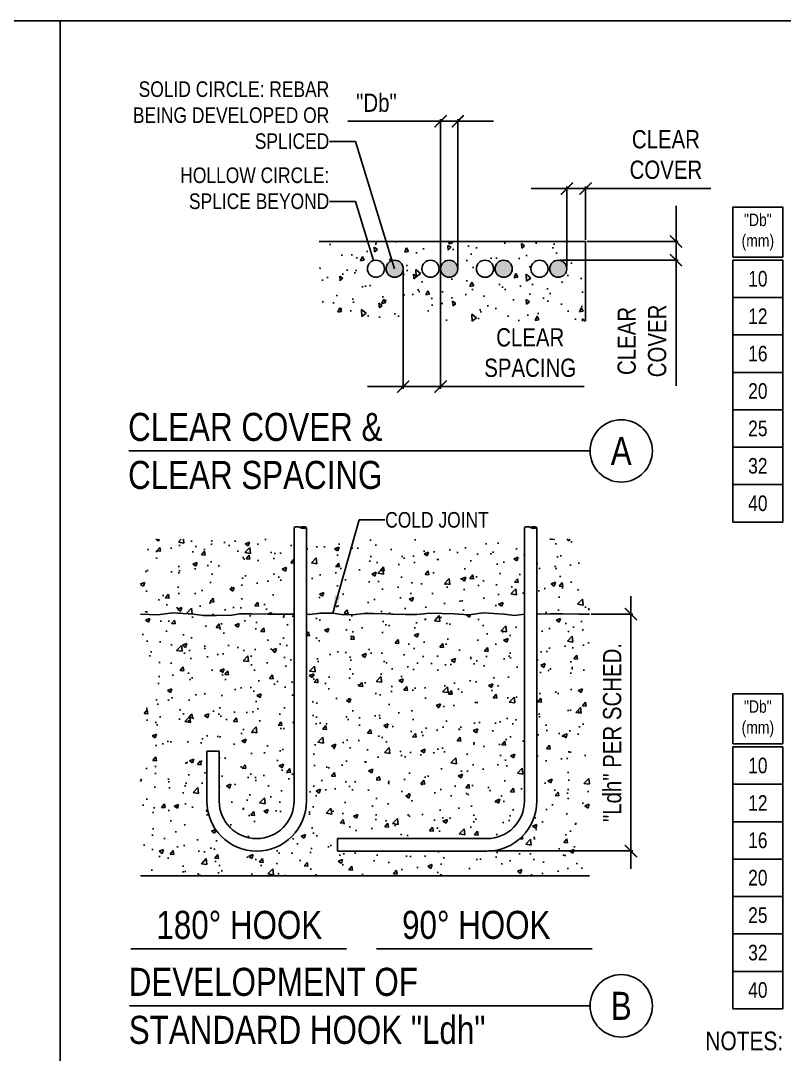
# Model space of a CAD drawing. Header units: millimetres. Extents: x 1990 to 90214, y -16050 to 57150.
# Drawn here: x 37268 to 49464, y 40651 to 57150 of the extents above; entities that cross this region are included whole.
import ezdxf
from ezdxf.enums import TextEntityAlignment as Align

# ---------------------------------------------------------------- set-up
doc = ezdxf.new("R2010")
doc.units = ezdxf.units.MM
doc.layers.add('NPLT-JLA', color=193, linetype='Continuous', plot=False)
for name, color, linetype in [('S-G-DIMS', 1, 'Continuous'), ('S-G-HATCH', 1, 'Continuous'), ('S-G-LEDR', 2, 'Continuous'), ('S-G-MDM2', 4, 'Continuous'), ('S-G-MEDM', 3, 'Continuous'), ('S-G-STTL', 4, 'Continuous'), ('S-G-TEXT', 3, 'Continuous'), ('S-G-THIN', 1, 'Continuous'), ('S-LOCI-DIM-IN-100', 1, 'Continuous'), ('S-LOCI-TEXT-GA-250', 2, 'Continuous')]:
    doc.layers.add(name, color=color, linetype=linetype)
doc.styles.add('ARIAL', font='arial.ttf', dxfattribs={"width": 0.8})
doc.dimstyles.new('ARIALDIMS', dxfattribs={"dimscale": 12, "dimtxt": 20, "dimasz": 19.5, "dimexe": 2.25, "dimexo": 1.75, "dimgap": 10, "dimtad": 1, "dimzin": 3, "dimdsep": 46, "dimtxsty": 'ARIAL', "dimblk1": 'nyatick', "dimblk2": 'nyatick', "dimsah": 1, "dimcen": 2.25, "dimclrd": 1, "dimclre": 1, "dimclrt": 2, "dimadec": 0, "dimazin": 0, "dimtfac": 1, "dimtmove": 0, "dimatfit": 3, "dimfxl": 1, "dimfrac": 2, "dimtolj": 1, "dimtzin": 0, "dimarcsym": 0})

# ---------------------------------------------------------------- blocks, each defined once
blk = doc.blocks.new('nyatick')
at = {"layer": 'S-G-DIMS'}
blk.add_line((-1.005, 0), (1.005, 0), dxfattribs=at)
at = {"layer": 'S-G-DIMS', "const_width": 0.08}
blk.add_lwpolyline([(0.34, 0.34), (-0.34, -0.34)], dxfattribs=at)
blk = doc.blocks.new('*D47')
at = {"layer": 'Defpoints', "color": 0, "transparency": 16777216}
for p in [(6216, 19223), (6761, 19223), (4870, 16111)]:
    blk.add_point(p, dxfattribs=at)
at = {"layer": 'S-LOCI-DIM-IN-100', "color": 1, "lineweight": -2, "transparency": 16777216}
for p, q in [((6237, 19223), (6788, 19223)), ((6761, 16345), (6761, 18989)), ((4891, 16111), (6788, 16111))]:
    blk.add_line(p, q, dxfattribs=at)
at = {"layer": 'S-LOCI-DIM-IN-100', "color": 1, "lineweight": -2, "transparency": 16777216, "xscale": 234, "yscale": 234, "zscale": 234}
for p, rotation in [((6761, 19223), 90), ((6761, 16111), 270)]:
    blk.add_blockref('nyatick', p, dxfattribs=dict(at, rotation=rotation))
at = {"layer": 'S-LOCI-DIM-IN-100', "color": 2, "transparency": 16777216, "insert": (6516, 17667), "char_height": 240, "attachment_point": 5, "rotation": 90, "style": 'ARIAL'}
blk.add_mtext('\\A1;"Ldh" PER SCHED.', dxfattribs=at)
blk = doc.blocks.new('*D41')
at = {"layer": 'Defpoints', "color": 0, "transparency": 16777216}
for p in [(6165, 24810), (6165, 24115), (5919, 23757)]:
    blk.add_point(p, dxfattribs=at)
at = {"layer": 'S-LOCI-DIM-IN-100', "color": 1, "lineweight": -2, "transparency": 16777216}
for p, q in [((5685, 24810), (5451, 24810)), ((5919, 23778), (5919, 24837)), ((5919, 24810), (6165, 24810)), ((6165, 24136), (6165, 24837)), ((6399, 24810), (7810, 24810))]:
    blk.add_line(p, q, dxfattribs=at)
at = {"layer": 'S-LOCI-DIM-IN-100', "color": 1, "lineweight": -2, "transparency": 16777216, "xscale": 234, "yscale": 234, "zscale": 234}
blk.add_blockref('nyatick', (5919, 24810), dxfattribs=at)
at = {"layer": 'S-LOCI-DIM-IN-100', "color": 1, "lineweight": -2, "transparency": 16777216, "xscale": 234, "yscale": 234, "zscale": 234, "rotation": 180}
blk.add_blockref('nyatick', (6165, 24810), dxfattribs=at)
at = {"layer": 'S-LOCI-DIM-IN-100', "color": 2, "transparency": 16777216, "insert": (7221, 25256), "char_height": 240, "attachment_point": 5, "style": 'ARIAL'}
blk.add_mtext('\\A1;CLEAR\\PCOVER', dxfattribs=at)
blk = doc.blocks.new('*D42')
at = {"layer": 'Defpoints', "color": 0, "transparency": 16777216}
for p in [(6165, 24115), (7354, 24115), (5806, 23870)]:
    blk.add_point(p, dxfattribs=at)
at = {"layer": 'S-LOCI-DIM-IN-100', "color": 1, "lineweight": -2, "transparency": 16777216}
for p, q in [((7354, 24349), (7354, 24583)), ((6186, 24115), (7381, 24115)), ((7354, 24115), (7354, 23870)), ((5827, 23870), (7381, 23870)), ((7354, 23636), (7354, 22220))]:
    blk.add_line(p, q, dxfattribs=at)
at = {"layer": 'S-LOCI-DIM-IN-100', "color": 1, "lineweight": -2, "transparency": 16777216, "xscale": 234, "yscale": 234, "zscale": 234}
for p, rotation in [((7354, 24115), 270), ((7354, 23870), 90)]:
    blk.add_blockref('nyatick', p, dxfattribs=dict(at, rotation=rotation))
at = {"layer": 'S-LOCI-DIM-IN-100', "color": 2, "transparency": 16777216, "insert": (6907, 22809), "char_height": 240, "attachment_point": 5, "rotation": 90, "style": 'ARIAL'}
blk.add_mtext('\\A1;CLEAR\\PCOVER', dxfattribs=at)
blk = doc.blocks.new('*D43')
at = {"layer": 'Defpoints', "color": 0, "transparency": 16777216}
for p in [(3769, 23757), (4261, 23757), (4261, 22209)]:
    blk.add_point(p, dxfattribs=at)
at = {"layer": 'S-LOCI-DIM-IN-100', "color": 1, "lineweight": -2, "transparency": 16777216}
for p, q in [((3769, 23736), (3769, 22182)), ((4261, 23736), (4261, 22182)), ((3535, 22209), (3301, 22209)), ((3769, 22209), (4261, 22209)), ((4495, 22209), (6147, 22209))]:
    blk.add_line(p, q, dxfattribs=at)
at = {"layer": 'S-LOCI-DIM-IN-100', "color": 1, "lineweight": -2, "transparency": 16777216, "xscale": 234, "yscale": 234, "zscale": 234}
blk.add_blockref('nyatick', (3769, 22209), dxfattribs=at)
at = {"layer": 'S-LOCI-DIM-IN-100', "color": 1, "lineweight": -2, "transparency": 16777216, "xscale": 234, "yscale": 234, "zscale": 234, "rotation": 180}
blk.add_blockref('nyatick', (4261, 22209), dxfattribs=at)
at = {"layer": 'S-LOCI-DIM-IN-100', "color": 2, "transparency": 16777216, "insert": (5438, 22655), "char_height": 240, "attachment_point": 5, "style": 'ARIAL'}
blk.add_mtext('\\A1;CLEAR\\PSPACING', dxfattribs=at)
blk = doc.blocks.new('*D44')
at = {"layer": 'Defpoints', "color": 0, "transparency": 16777216}
for p in [(4261, 25694), (4261, 23757), (4486, 23757)]:
    blk.add_point(p, dxfattribs=at)
at = {"layer": 'S-LOCI-DIM-IN-100', "color": 1, "lineweight": -2, "transparency": 16777216}
for p, q in [((4027, 25694), (3044, 25694)), ((4261, 23778), (4261, 25721)), ((4486, 25694), (4261, 25694)), ((4486, 23778), (4486, 25721)), ((4720, 25694), (4954, 25694))]:
    blk.add_line(p, q, dxfattribs=at)
at = {"layer": 'S-LOCI-DIM-IN-100', "color": 1, "lineweight": -2, "transparency": 16777216, "xscale": 234, "yscale": 234, "zscale": 234}
blk.add_blockref('nyatick', (4261, 25694), dxfattribs=at)
at = {"layer": 'S-LOCI-DIM-IN-100', "color": 1, "lineweight": -2, "transparency": 16777216, "xscale": 234, "yscale": 234, "zscale": 234, "rotation": 180}
blk.add_blockref('nyatick', (4486, 25694), dxfattribs=at)
at = {"layer": 'S-LOCI-DIM-IN-100', "color": 2, "transparency": 16777216, "insert": (3418, 25936), "char_height": 240, "attachment_point": 5, "style": 'ARIAL'}
blk.add_mtext('\\A1;"Db"', dxfattribs=at)
blk = doc.blocks.new('A$C92fcb0a1')
at = {"layer": 'S-G-DIMS'}
h = blk.add_hatch(dxfattribs=at)
h.set_pattern_fill('AR-CONC', color=256, scale=81.896552)
h.set_pattern_definition([(50, (-41439.66, -229852.56), (587.4114, -51.3918), [61.4224, -675.6466]), (355, (-41439.66, -229852.56), (-113.6326, 616.0194), [49.138, -540.5172]), (100.45144, (-41390.7, -229856.85), (473.7788, 564.6276), [52.201, -574.2112]), (46.1842, (-41439.66, -229688.8), (874.0338, -135.5546), [92.1336, -1013.4698]), (96.63564, (-41366.8, -229700.1), (765.456, 797.7695), [78.3016, -861.3173]), (351.18416, (-41439.7, -229688.8), (765.456, 797.7695), [73.707, -810.776]), (21, (-41357.76, -229729.7), (488.8463, -329.731), [61.4224, -675.6466]), (326, (-41357.76, -229729.7), (199.2669, 593.8729), [49.138, -540.5172]), (71.45144, (-41317, -229757.2), (688.1132, 264.1419), [52.201, -574.2112]), (37.5, (-41439.66, -229852.56), (9.9585, 272.62859), [0, -533.9655, 0, -548.7069, 0, -542.56466]), (7.5, (-41439.66, -229852.56), (215.44488, 323.0096), [0, -312.84483, 0, -521.68103, 0, -206.7888]), (327.5, (-41622.28, -229852.56), (437.18217, -18.47166), [0, -204.7414, 0, -638.7931, 0, -847.6293]), (317.5, (-41704.2, -229852.56), (477.60936, 81.9825), [0, -266.1638, 0, -424.22414, 0, -601.93966])])
h.paths.add_polyline_path([(2335.022, 20205.442), (319.777, 20205.442), (319.777, 19222.684), (546.178, 19212.836), (736.947, 19238.651), (1013.168, 19222.765), (1146.309, 19204.892), (1313.233, 19202.906), (1515.929, 19208.864), (1621.249, 19226.737), (1782.211, 19226.737), (1992.855, 19222.765), (2131.599, 19222.684), (2335.022, 19222.684)])
h.paths.add_polyline_path([(5361.214, 20205.442), (2498.815, 20205.442), (2498.815, 19222.684), (2539.506, 19218.792), (2682.585, 19234.678), (2843.547, 19232.692), (2960.791, 19214.82), (3103.87, 19212.834), (3254.896, 19230.707), (3380.088, 19230.707), (3537.077, 19224.749), (3622.528, 19222.763), (3797.4, 19216.806), (3946.438, 19218.792), (4033.877, 19224.749), (4119.326, 19234.678), (4440.136, 19226.737), (4630.907, 19212.836), (4821.677, 19238.651), (5097.897, 19222.765), (5231.039, 19204.892), (5361.214, 19222.684)])
h.paths.add_polyline_path([(6216.328, 20205.442), (5525.007, 20205.442), (5525.007, 19222.684), (5705.979, 19226.737), (5866.94, 19226.737), (6077.584, 19222.765), (6216.328, 19222.684)])
h = blk.add_hatch(dxfattribs=at)
h.set_pattern_fill('AR-CONC', color=256, scale=81.896552)
h.set_pattern_definition([(50, (-74671.14, -218790.97), (587.4114, -51.3918), [61.4224, -675.6466]), (355, (-74671.14, -218791), (-113.6326, 616.0194), [49.138, -540.5172]), (100.45144, (-74622.2, -218795.25), (473.7788, 564.6276), [52.201, -574.2112]), (46.1842, (-74671.14, -218627.2), (874.0338, -135.5546), [92.1336, -1013.4698]), (96.63564, (-74598.3, -218638.5), (765.456, 797.7695), [78.3016, -861.3173]), (351.18416, (-74671.1, -218627.2), (765.456, 797.7695), [73.707, -810.776]), (21, (-74589.25, -218668.13), (488.8463, -329.731), [61.4224, -675.6466]), (326, (-74589.25, -218668.1), (199.2669, 593.8729), [49.138, -540.5172]), (71.45144, (-74548.5, -218695.6), (688.1132, 264.1419), [52.201, -574.2112]), (37.5, (-74671.14, -218790.97), (9.9585, 272.62859), [0, -533.9655, 0, -548.7069, 0, -542.56466]), (7.5, (-74671.14, -218790.97), (215.44488, 323.0096), [0, -312.84483, 0, -521.68103, 0, -206.7888]), (327.5, (-74853.77, -218790.97), (437.18217, -18.47166), [0, -204.7414, 0, -638.7931, 0, -847.6293]), (317.5, (-74935.67, -218790.97), (477.60936, 81.9825), [0, -266.1638, 0, -424.22414, 0, -601.93966])])
h.paths.add_polyline_path([(2335.022, 19230.155), (2293.093, 19230.707), (2131.599, 19222.684), (1992.855, 19222.765), (1782.211, 19226.737), (1621.249, 19226.737), (1515.929, 19208.864), (1313.233, 19202.906), (1146.309, 19204.892), (1013.168, 19222.765), (736.947, 19238.651), (546.178, 19212.836), (319.777, 19222.684), (319.777, 15783.028), (6216.328, 15783.028), (6216.328, 19222.684), (6077.584, 19222.765), (5866.94, 19226.737), (5705.979, 19226.737), (5600.658, 19208.864), (5525.007, 19206.64), (5525.007, 16765.787, -0.414213562), (4869.835, 16110.615), (2904.317, 16110.615), (2904.317, 16274.408), (4869.835, 16274.408, 0.414213562), (5361.214, 16765.787), (5361.214, 19203.344), (5231.039, 19204.892), (5097.897, 19222.765), (4821.677, 19238.651), (4630.907, 19212.836), (4440.136, 19226.737), (4119.326, 19234.678), (4033.877, 19224.749), (3946.438, 19218.792), (3797.4, 19216.806), (3622.528, 19222.763), (3537.077, 19224.749), (3380.088, 19230.707), (3254.896, 19230.707), (3103.87, 19212.834), (2960.791, 19214.82), (2843.547, 19232.692), (2682.585, 19234.678), (2539.506, 19218.792), (2498.815, 19223.027), (2498.815, 16765.787, -1), (1188.47, 16765.787), (1188.47, 17420.959), (1352.263, 17420.959), (1352.263, 16765.787, 1), (2335.022, 16765.787)])
at = {"layer": 'S-G-HATCH'}
h = blk.add_hatch(dxfattribs=at)
h.set_pattern_fill('NYACONC', color=256, scale=81.896552, angle=45, pattern_type=2)
h.set_pattern_definition([(95, (-75353.57, -215178.8), (451.7021, 379.023), [61.4224, -675.6466]), (40, (-75353.57, -215178.8), (-515.9419, 355.2412), [49.138, -540.5172]), (145.4514, (-75315.9, -215147.2), (-64.2392, 734.2642), [52.201, -574.2112]), (91.1842, (-75469.4, -215063), (713.8865, 522.1837), [92.1336, -1013.4698]), (141.6356, (-75409.9, -215019.45), (-22.8483, 1105.3673), [78.3015, -861.3167]), (36.1842, (-75469.4, -215063), (-22.8492, 1105.3673), [73.707, -810.776]), (66, (-75382.5, -215034), (578.8215, 112.5115), [61.4224, -675.6466]), (11, (-75382.5, -215034), (-279.0286, 560.8345), [49.138, -540.5172]), (116.4514, (-75334.3, -215024.64), (299.7935, 673.3458), [52.201, -574.2112]), (82.5, (-75353.57, -215178.79), (-185.7358, 199.81925), [0, -533.9655, 0, -548.7069, 0, -542.56466]), (52.5, (-75353.57, -215178.8), (-76.05974, 380.7448), [0, -312.84483, 0, -521.68103, 0, -206.7888]), (12.5, (-75482.7, -215307.93), (322.19591, 296.07304), [0, -204.7414, 0, -638.7931, 0, -847.6293]), (2.5, (-75540.6, -215365.84), (279.7504, 395.6912), [0, -266.1638, 0, -424.22414, 0, -601.93966])])
h.paths.add_polyline_path([(6164.668, 24115.434), (2666.618, 24115.434), (2653.445, 23959.8), (2655.402, 23893.361), (2659.312, 23844.509), (2671.044, 23809.336), (2673, 23772.208), (2674.954, 23729.219), (2673, 23680.366), (2661.266, 23600.249), (2657.356, 23490.821), (2678.867, 23426.337), (2676.91, 23402.888), (2663.223, 23367.714), (2666.618, 23250.835), (2659.285, 23133.545), (2666.618, 23070.769), (2789.873, 23053.485), (2962.406, 23061.317), (3017.339, 23069.159), (3070.311, 23059.356), (3123.284, 23057.396), (3182.141, 23067.198), (3264.54, 23071.119), (3313.588, 23071.119), (3417.572, 23071.119), (3615.725, 23059.356), (3747.172, 23057.396), (3913.937, 23055.435), (4031.652, 23059.356), (4086.587, 23073.08), (4182.72, 23075.041), (4361.254, 23077.001), (4533.904, 23057.396), (4592.761, 23055.435), (4661.43, 23055.435), (5054.576, 23077.001), (5209.568, 23055.435), (5270.388, 23053.474), (5392.027, 23065.237), (5501.893, 23073.08), (5601.952, 23073.08), (5729.478, 23073.08), (5874.659, 23067.198), (5976.679, 23059.356), (6164.668, 23070.769)])
h.paths.add_polyline_path([(5448.073, 23757.136, -1), (5673.288, 23757.136, -1)], flags=16)
h.paths.add_polyline_path([(5693.763, 23757.136, -1), (5918.978, 23757.136, -1)], flags=16)
h.paths.add_polyline_path([(4977.168, 23757.136, -1), (5202.383, 23757.136, -1)], flags=16)
h.paths.add_polyline_path([(4731.478, 23757.136, -1), (4956.694, 23757.136, -1)], flags=16)
h.paths.add_polyline_path([(4260.573, 23757.136, -1), (4485.788, 23757.136, -1)], flags=16)
h.paths.add_polyline_path([(4014.883, 23757.136, -1), (4240.099, 23757.136, -1)], flags=16)
h.paths.add_polyline_path([(3543.978, 23757.136, -1), (3769.194, 23757.136, -1)], flags=16)
h.paths.add_polyline_path([(3298.288, 23757.136, -1), (3523.504, 23757.136, -1)], flags=16)
at = {"layer": 'S-G-THIN'}
h = blk.add_hatch(color=256, dxfattribs=at)
h.dxf.hatch_style = 1
edge = h.paths.add_edge_path()
edge.add_arc((3656.586, 23757.136), 112.608, 0, 360)
h = blk.add_hatch(color=256, dxfattribs=at)
h.dxf.hatch_style = 1
edge = h.paths.add_edge_path()
edge.add_arc((4373.181, 23757.136), 112.608, 0, 360)
h = blk.add_hatch(color=256, dxfattribs=at)
h.dxf.hatch_style = 1
edge = h.paths.add_edge_path()
edge.add_arc((5089.775, 23757.136), 112.608, 0, 360)
h = blk.add_hatch(color=256, dxfattribs=at)
h.dxf.hatch_style = 1
edge = h.paths.add_edge_path()
edge.add_arc((5806.37, 23757.136), 112.608, 0, 360)
at = {"layer": 'S-G-MDM2'}
for p, q in [((6164.668, 24115.434), (2666.618, 24115.434)), ((6164.668, 24115.434), (6164.668, 23070.769)), ((6216.328, 15783.028), (319.777, 15783.028))]:
    blk.add_line(p, q, dxfattribs=at)
for points in [[(319.777, 19222.684), (546.178, 19212.836), (736.947, 19238.651), (1013.168, 19222.765), (1146.309, 19204.892), (1313.233, 19202.906), (1515.929, 19208.864), (1621.249, 19226.737), (1782.211, 19226.737), (1992.855, 19222.765), (2131.599, 19222.684)], [(2131.599, 19222.684), (2335.022, 19222.684)], [(2498.815, 19222.684), (2539.506, 19218.792), (2682.585, 19234.678), (2843.547, 19232.692), (2960.791, 19214.82), (3103.87, 19212.834), (3254.896, 19230.707), (3380.088, 19230.707), (3537.077, 19224.749), (3622.528, 19222.763), (3797.4, 19216.806), (3946.438, 19218.792), (4033.877, 19224.749), (4119.326, 19234.678), (4440.136, 19226.737), (4630.907, 19212.836), (4821.677, 19238.651), (5097.897, 19222.765), (5231.039, 19204.892), (5361.214, 19222.684)], [(5525.007, 19222.684), (5705.979, 19226.737), (5866.94, 19226.737), (6077.584, 19222.765), (6216.328, 19222.684)]]:
    blk.add_lwpolyline(points, dxfattribs=at)
at = {"layer": 'S-G-MEDM'}
for p, q in [((2335.022, 20357.762), (2335.022, 16765.787)), ((2498.815, 20357.762), (2498.815, 16765.787)), ((5361.214, 20357.762), (5361.214, 16765.787)), ((5525.007, 20357.762), (5525.007, 16765.787)), ((1188.47, 17420.959), (1188.47, 16765.787)), ((1352.263, 17420.959), (1188.47, 17420.959)), ((1352.263, 17420.959), (1352.263, 16765.787)), ((4869.835, 16274.408), (2904.317, 16274.408)), ((2904.317, 16274.408), (2904.317, 16110.615)), ((4869.835, 16110.615), (2904.317, 16110.615))]:
    blk.add_line(p, q, dxfattribs=at)
blk.add_lwpolyline([(8101.291, 23911.259), (8756.463, 23911.259), (8756.463, 24566.432), (8101.291, 24566.432)], close=True, dxfattribs=at)
for centre, radius, start, end in [((2375.97, 20286.837), 81.897, 60, 120), ((2457.867, 20286.837), 81.897, 60, 120), ((5402.162, 20286.837), 81.897, 60, 120), ((5484.059, 20286.837), 81.897, 60, 120), ((2457.867, 20428.686), 81.897, 240, 300), ((5484.059, 20428.686), 81.897, 240, 300), ((1843.643, 16765.787), 655.172, 180, 0), ((1843.643, 16765.787), 491.379, 180, 0), ((4869.835, 16765.787), 655.172, 270, 0), ((4869.835, 16765.787), 491.379, 270, 0)]:
    blk.add_arc(centre, radius, start, end, dxfattribs=at)
at = {"layer": 'S-G-STTL'}
for p, q in [((6224.138, 21365.062), (163.793, 21365.062)), ((3023.43, 14825.386), (191.737, 14825.386)), ((6251.183, 14825.386), (3419.49, 14825.386)), ((6224.138, 14077.455), (172.464, 14077.455))]:
    blk.add_line(p, q, dxfattribs=at)
for centre in [(6633.621, 21365.062), (6633.621, 14077.455)]:
    blk.add_circle(centre, 409.483, dxfattribs=at)
at = {"layer": 'S-G-TEXT'}
blk.add_lwpolyline([(8101.291, 17519.528), (8756.463, 17519.528), (8756.463, 18174.7), (8101.291, 18174.7)], close=True, dxfattribs=at)
at = {"layer": 'S-G-THIN'}
for points in [[(8101.291, 23870.311), (8756.463, 23870.311), (8756.463, 23378.932), (8101.291, 23378.932)], [(8101.291, 23378.932), (8756.463, 23378.932), (8756.463, 22887.552), (8101.291, 22887.552)], [(8101.291, 22887.552), (8756.463, 22887.552), (8756.463, 22396.173), (8101.291, 22396.173)], [(8101.291, 22396.173), (8756.463, 22396.173), (8756.463, 21904.794), (8101.291, 21904.794)], [(8101.291, 21904.794), (8756.463, 21904.794), (8756.463, 21413.414), (8101.291, 21413.414)], [(8101.291, 21413.414), (8756.463, 21413.414), (8756.463, 20922.035), (8101.291, 20922.035)], [(8101.291, 20922.035), (8756.463, 20922.035), (8756.463, 20430.656), (8101.291, 20430.656)], [(8101.291, 17478.579), (8756.463, 17478.579), (8756.463, 16987.2), (8101.291, 16987.2)], [(8101.291, 16987.2), (8756.463, 16987.2), (8756.463, 16495.821), (8101.291, 16495.821)], [(8101.291, 16495.821), (8756.463, 16495.821), (8756.463, 16004.441), (8101.291, 16004.441)], [(8101.291, 16004.441), (8756.463, 16004.441), (8756.463, 15513.062), (8101.291, 15513.062)], [(8101.291, 15513.062), (8756.463, 15513.062), (8756.463, 15021.683), (8101.291, 15021.683)], [(8101.291, 15021.683), (8756.463, 15021.683), (8756.463, 14530.303), (8101.291, 14530.303)], [(8101.291, 14530.303), (8756.463, 14530.303), (8756.463, 14038.924), (8101.291, 14038.924)]]:
    blk.add_lwpolyline(points, close=True, dxfattribs=at)
for centre in [(3410.896, 23757.136), (3656.586, 23757.136), (4127.491, 23757.136), (4373.181, 23757.136), (4844.086, 23757.136), (5089.775, 23757.136), (5560.681, 23757.136), (5806.37, 23757.136)]:
    blk.add_circle(centre, 112.608, dxfattribs=at)
at = {"layer": 'S-G-LEDR', "style": 'ARIAL'}
for s, insert, char_height, width, attachment_point in [('SOLID CIRCLE: REBAR BEING DEVELOPED OR SPLICED', (2798.195, 25327.639), 204.74139, 2798.19538, 9), ('HOLLOW CIRCLE: SPLICE BEYOND', (2798.195, 24538.622), 204.74139, 2798.19538, 9), ('COLD JOINT', (3533.041, 20562.115), 204.7414, 2877.2571, 1), ('\\pxqj;{\\H1.2x;NOTES:\\P\\P\\pi-2,l2;}1.^IREBAR SHALL BE ALWAYS DEVELOPED ACROSS COLD JOINTS. SPLICES SHALL OCCUR ONLY WHERE SHOWN ON DETAILS. UNLESS OTHERWISE NOTED ELSEWHERE IN THE DRAWING SET, THE FOLLOWING SHALL APPLY:\\P\\pl4;A.^IMIN DEVELOPMENT LENGTH ACROSS A COLD JOINT OF STRAIGHT REBAR SHALL BE "Ld"\\PB.^IMIN DEVELOPMENT LENGTH ACROSS A COLD JOINT OF HOOKED REBAR SHALL BE "Ldh"\\PC.^ILAP SPLICE SHALL BE CLASS B TENSION LAP SPLICE "Lst"\\P\\pi0,l0;\\P\\pi-2,l2;2.^IALL THE DEVELOPMENT LENGTHS AND LAP SPLICES SHALL BE MODIFIED AS FOLLOWS:\\P\\pl4;A.^ICASTING POSITION: IF MORE THAN 300mm OF FRESH CONCRETE IS PLACED BELOW HORIZONTAL TOP REBAR, SCHEDULED VALUES OF "Ld" AND "Lst" SHALL BE MULTIPLIED BY 1.3.\\PB.^ILIGHT WEIGHT CONCRETE: IF LIGHT WEIGHT CONCRETE IS USED, ALL THE DEVELOPMENT LENGTHS AND TENSION LAP SPLICE SCHEDULED VALUES SHALL BE MULTIPLIED BY 1.33. HEADED BARS ARE NOT ALLOWED IN LIGHT WEIGHT CONCRETE. COMPRESSION LAP SPLICE "Lsc" DO NOT NEED TO BE INCREASED\\PC.^IEPOXY COATING: SCHEDULED LENGTHS APPLY TO UNCOATED OR ZINC COATED (GALVANIZED) REBAR. IF EPOXY COATING IS SPECIFIED, SCHEDULED VALUED SHALL BE MULTIPLIED BY 1.2 FOR "Ldh", "Ldt" AND BY 1.5 FOR "Ld", "Lst". Ldc AND Lsc DO NOT NEED TO BE INCREASED.\\PD.^ICONFINEMENT: SCHEDULED VALUES OF "Ld" AND "Lst" SHALL BE MULTIPLIED BY 1.5 FOR:\\P\\pl6;{\\fSymbol|b0|i0|c2|p18;·^I}MEMBERS WITH TIES (SUCH AS COLUMNS, PILES, BEAMS, ETC.) WITH LONGITUDINAL REBAR WITH "CLEAR COVER" LESS THAN "Db" OR WITH "CLEAR SPACING" LESS THAN "Db"\\P{\\fSymbol|b0|i0|c2|p18;·^I}MEMBERS WITHOUT TIES (SUCH AS WALLS, SLAB, FOOTINGS, ETC.) WITH LONGITUDINAL REBAR WITH "CLEAR SPACING" LESS THAN 2 x "Db"\\P\\pl4;^ISCHEDULED VALUES OF "Lsc" SHALL BE MULTIPLIED BY 1.33 WHEN OCCURRING AT WALLS\\P\\pi0,l0;\\P\\pi-2,l2;3.^IHEADED DEFORMED BARS SHALL BE PERMITTED IF ALL FOLLOWING CONDITIONS ARE MET (SEE INSET DETAIL):\\P\\pl6;{\\fSymbol|b0|i0|c2|p18;·^I}PROVIDE HRC555 HEADED DEFORMED BAR (RESEARCH REPORT ER 177) OR APPROVED EQUIVALENT\\P{\\fSymbol|b0|i0|c2|p18;·^I}SIDE COVER IS AT LEAST 2xDb\\P{\\fSymbol|b0|i0|c2|p18;·^I}REBAR SPACING IS AT LEAST 4xDb\\P\\pi0,l0;\\P\\pi-2,l2;4.^IWHERE REBAR OF DIFFERENT SIZE ARE LAP SPLICED, FOLLOWING SHALL APPLY:\\P\\pl4;A.^ILAP SPLICE SHALL BE THE GREATER OF Ld  OF LARGER BAR AND Lst OF SMALLER BAR (TENSION)\\PB.^ILAP SPLICE SHALL BE THE GREATER OF Ldc OF LARGER BAR AND Lsc OF SMALLER BAR (COMPRESSION).\\PC.^ITENSION SHALL BE ASSUMED UNLESS NOTED OTHERWISE ELSEWHERE IN THIS SET.\\P\\pi0,l0;\\P\\pi-2,l2;5.^IFOR LAP OF BUNDLED REBAR CONTACT THE ENGINEER.\\P\\pi0,l0;\\P\\pi-2,l2;6.^ILAP SPLICE FOR 40mm BAR IS NOT ALLOWED. PROVIDE MECHANICAL OR WELDED SPLICES DEVELOPING 1.25Fy FOR THESE SPLICES. SUBMIT SELECTED SPLICE SYSTEM TO THE ENGINEER FOR APPROVAL.', (7739.224, 13739.986), 204.741386, 19000, 1)]:
    blk.add_mtext(s, dxfattribs=dict(at, insert=insert, char_height=char_height, width=width, attachment_point=attachment_point))
at = {"layer": 'S-G-STTL', "style": 'ARIAL', "width": 0.8}
for s, height, p in [('CLEAR COVER &', 368.53448, (155.123, 21496.096)), ('CLEAR SPACING', 368.53448, (155.123, 20865.493)), ('180%%D HOOK', 368.53448, (526.643, 14956.42)), ('90%%D HOOK', 368.5345, (3754.396, 14956.42)), ('DEVELOPMENT OF', 368.53448, (163.793, 14208.489)), ('STANDARD HOOK "Ldh"', 368.53448, (163.793, 13577.886))]:
    blk.add_text(s, height=height, dxfattribs=at).set_placement(p)
for s, p in [('A', (6633.621, 21365.062)), ('B', (6633.621, 14077.455))]:
    blk.add_text(s, height=368.534, dxfattribs=at).set_placement(p, align=Align.MIDDLE)
at = {"layer": 'S-G-TEXT', "char_height": 163.7931, "width": 655.17241, "attachment_point": 5, "style": 'ARIAL'}
for insert in [(8428.877, 24238.846), (8428.877, 17847.114)]:
    blk.add_mtext('"Db"\\P(mm)', dxfattribs=dict(at, insert=insert))
at = {"layer": 'S-LOCI-TEXT-GA-250', "char_height": 204.7414, "width": 655.17241, "attachment_point": 5, "style": 'ARIAL'}
for s, insert in [('10', (8428.877, 23624.621)), ('12', (8428.877, 23133.242)), ('16', (8428.877, 22641.863)), ('20', (8428.877, 22150.483)), ('25', (8428.877, 21659.104)), ('32', (8428.877, 21167.725)), ('40', (8428.877, 20676.346)), ('10', (8428.877, 17232.89)), ('12', (8428.877, 16741.51)), ('16', (8428.877, 16250.131)), ('20', (8428.877, 15758.752)), ('25', (8428.877, 15267.372)), ('32', (8428.877, 14775.993)), ('40', (8428.877, 14284.614))]:
    blk.add_mtext(s, dxfattribs=dict(at, insert=insert))
at = {"layer": 'S-LOCI-DIM-IN-100'}
dim = blk.add_linear_dim(base=(4260.573, 25694.34), p1=(4485.788, 23757.136), p2=(4260.573, 23757.136), text='"Db"', dimstyle='ARIALDIMS', override={"dimtxt": 20, "dimasz": 19.5}, dxfattribs=at)
dim.commit()
dim.dimension.update_dxf_attribs({"geometry": '*D44', "text_midpoint": (3418.363, 25936.304)})
dim = blk.add_linear_dim(base=(6164.668, 24809.633), p1=(5918.978, 23757.136), p2=(6164.668, 24115.434), text='CLEAR\\PCOVER', dimstyle='ARIALDIMS', dxfattribs=at)
dim.commit()
dim.dimension.update_dxf_attribs({"geometry": '*D41', "text_midpoint": (7221.208, 24809.633), "dimtype": 128})
dim = blk.add_linear_dim(base=(7353.509, 24115.434), p1=(5806.37, 23869.744), p2=(6164.668, 24115.434), angle=90, text='CLEAR\\PCOVER', dimstyle='ARIALDIMS', dxfattribs=at)
dim.commit()
dim.dimension.update_dxf_attribs({"geometry": '*D42', "text_midpoint": (7353.509, 22809.031), "dimtype": 128})
dim = blk.add_linear_dim(base=(4260.573, 22209.213), p1=(3769.194, 23757.136), p2=(4260.573, 23757.136), text='CLEAR\\PSPACING', dimstyle='ARIALDIMS', dxfattribs=at)
dim.commit()
dim.dimension.update_dxf_attribs({"geometry": '*D43', "text_midpoint": (5437.801, 22655.352)})
dim = blk.add_linear_dim(base=(6760.524, 19222.684), p1=(4869.835, 16110.615), p2=(6216.328, 19222.684), angle=270, text='"Ldh" PER SCHED.', dimstyle='ARIALDIMS', dxfattribs=at)
dim.commit()
dim.dimension.update_dxf_attribs({"geometry": '*D47', "text_midpoint": (6516.431, 17666.649)})
at = {"layer": 'S-G-LEDR', "annotation_type": 0, "has_hookline": 1}
for points, override, hookline_direction in [([(3656.586, 23757.136), (3142.161, 25430.009), (2802.065, 25430.009)], {"dimgap": 0.05, "dimtad": 0, "dimldrblk": 'None'}, 1), ([(3378.139, 23864.874), (3142.161, 24640.993), (2802.065, 24640.993)], {"dimgap": 0.05, "dimtad": 0, "dimldrblk": 'None'}, 1), ([(2843.547, 19232.692), (3189.076, 20459.744), (3529.172, 20459.744)], {"dimgap": 0.05, "dimtad": 0}, 0)]:
    blk.add_leader(points, dimstyle='ARIALDIMS', override=override, dxfattribs=dict(at, hookline_direction=hookline_direction))

msp = doc.modelspace()

# ---------------------------------------------------------------- linework, layer by layer
at = {"layer": 'NPLT-JLA'}
for p, q in [((89875, 57150), (2250, 57150)), ((37900, 57150), (37900, -16050))]:
    msp.add_line(p, q, dxfattribs=at)

# ---------------------------------------------------------------- block references
at = {"layer": 'S-G-THIN', "xscale": 1.215468549422347, "yscale": 1.215468549422347, "zscale": 1.215468549422347}
msp.add_blockref('A$C92fcb0a1', (38795.884, 24314.186), dxfattribs=at)

doc.saveas('drawing.dxf')
